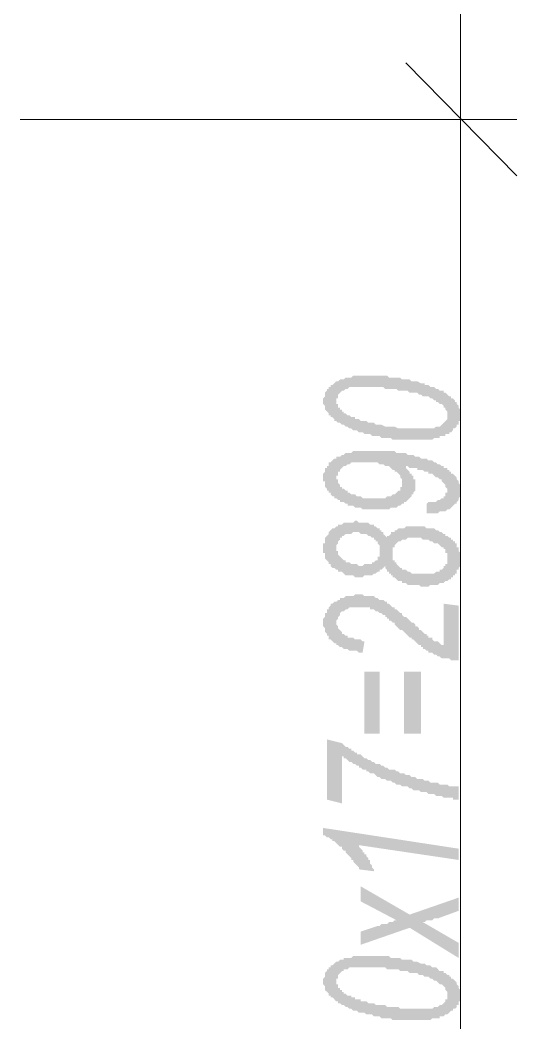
# Model space of a CAD drawing. Header units: millimetres. Extents: x 1372 to 666090, y 1285 to 31551.
# Drawn here: x 559032 to 560133, y 21718 to 23937 of the extents above; entities that cross this region are included whole.
import ezdxf

# ---------------------------------------------------------------- set-up
doc = ezdxf.new("R2010")
doc.units = ezdxf.units.MM
doc.layers.add('PDF _0', color=7, linetype='Continuous')

msp = doc.modelspace()

# ---------------------------------------------------------------- hatches: boundary and pattern name
at = {"layer": 'PDF _0', "transparency": 33554559}
h = msp.add_hatch(color=256, dxfattribs=at)
h.paths.add_polyline_path([(559903.7, 23008.4), (559899.6, 23008.4), (559899.6, 23008.4), (559895.4, 23008.4), (559891.2, 23008.4), (559887.1, 23008.4), (559882.9, 23008.4), (559878.7, 23008.4), (559874.5, 23008.4), (559870.4, 23008.4), (559866.2, 23008.4), (559862, 23008.4), (559857.9, 23008.4), (559853.7, 23012.5), (559849.5, 23012.5), (559845.4, 23012.5), (559841.2, 23012.5), (559837, 23012.5), (559832.8, 23012.5), (559828.7, 23016.7), (559824.5, 23016.7), (559820.3, 23016.7), (559816.2, 23016.7), (559812, 23016.7), (559807.8, 23020.9), (559803.6, 23020.9), (559799.5, 23020.9), (559795.3, 23020.9), (559791.1, 23025), (559787, 23025), (559782.8, 23025), (559778.6, 23029.2), (559778.6, 23029.2), (559774.5, 23029.2), (559770.3, 23029.2), (559766.1, 23033.4), (559766.1, 23033.4), (559761.9, 23033.4), (559757.8, 23037.6), (559753.6, 23037.6), (559753.6, 23037.6), (559749.4, 23041.7), (559745.3, 23041.7), (559741.1, 23045.9), (559736.9, 23045.9), (559736.9, 23045.9), (559732.7, 23050.1), (559732.7, 23050.1), (559728.6, 23050.1), (559728.6, 23054.2), (559724.4, 23058.4), (559720.2, 23058.4), (559720.2, 23062.6), (559716.1, 23062.6), (559716.1, 23066.8), (559711.9, 23070.9), (559711.9, 23070.9), (559711.9, 23070.9), (559707.7, 23075.1), (559707.7, 23079.3), (559707.7, 23079.3), (559707.7, 23083.4), (559703.6, 23087.6), (559703.6, 23087.6), (559703.6, 23091.8), (559703.6, 23095.9), (559703.6, 23095.9), (559703.6, 23100.1), (559707.7, 23104.3), (559707.7, 23104.3), (559707.7, 23108.5), (559707.7, 23112.6), (559707.7, 23112.6), (559711.9, 23116.8), (559711.9, 23121), (559716.1, 23121), (559716.1, 23125.1), (559720.2, 23125.1), (559720.2, 23129.3), (559724.4, 23129.3), (559728.6, 23133.5), (559728.6, 23133.5), (559732.7, 23137.7), (559736.9, 23137.7), (559736.9, 23137.7), (559741.1, 23141.8), (559745.3, 23141.8), (559749.4, 23141.8), (559749.4, 23141.8), (559753.6, 23146), (559757.8, 23146), (559761.9, 23146), (559766.1, 23146), (559770.3, 23150.2), (559774.5, 23150.2), (559778.6, 23150.2), (559782.8, 23150.2), (559787, 23150.2), (559791.1, 23150.2), (559795.3, 23150.2), (559803.6, 23150.2), (559803.6, 23150.2), (559807.8, 23150.2), (559812, 23150.2), (559816.2, 23150.2), (559820.3, 23150.2), (559824.5, 23150.2), (559828.7, 23150.2), (559832.8, 23150.2), (559837, 23150.2), (559841.2, 23150.2), (559845.4, 23150.2), (559849.5, 23146), (559853.7, 23146), (559857.9, 23146), (559862, 23146), (559866.2, 23146), (559870.4, 23146), (559870.4, 23146), (559874.5, 23146), (559878.7, 23141.8), (559882.9, 23141.8), (559887.1, 23141.8), (559891.2, 23141.8), (559895.4, 23141.8), (559899.6, 23137.7), (559899.6, 23137.7), (559903.7, 23137.7), (559907.9, 23137.7), (559912.1, 23137.7), (559920.4, 23133.5), (559924.6, 23133.5), (559928.8, 23133.5), (559928.8, 23129.3), (559932.9, 23129.3), (559937.1, 23129.3), (559941.3, 23125.1), (559945.4, 23125.1), (559949.6, 23125.1), (559953.8, 23121), (559958, 23121), (559958, 23121), (559962.1, 23116.8), (559966.3, 23116.8), (559970.5, 23116.8), (559970.5, 23112.6), (559974.6, 23112.6), (559978.8, 23108.5), (559978.8, 23108.5), (559983, 23104.3), (559983, 23104.3), (559987.2, 23104.3), (559987.2, 23100.1), (559991.3, 23100.1), (559995.5, 23095.9), (559995.5, 23091.8), (559999.7, 23091.8), (559999.7, 23087.6), (559999.7, 23087.6), (560003.8, 23083.4), (560003.8, 23079.3), (560003.8, 23079.3), (560008, 23075.1), (560008, 23070.9), (560008, 23070.9), (560008, 23066.8), (560008, 23062.6), (560008, 23062.6), (560008, 23058.4), (560008, 23058.4), (560008, 23054.2), (560008, 23050.1), (560003.8, 23050.1), (560003.8, 23045.9), (560003.8, 23041.7), (559999.7, 23041.7), (559999.7, 23037.6), (559999.7, 23037.6), (559995.5, 23033.4), (559991.3, 23033.4), (559991.3, 23029.2), (559987.2, 23025), (559983, 23025), (559983, 23020.9), (559978.8, 23020.9), (559974.6, 23020.9), (559974.6, 23016.7), (559970.5, 23016.7), (559966.3, 23016.7), (559962.1, 23016.7), (559962.1, 23012.5), (559958, 23012.5), (559953.8, 23012.5), (559949.6, 23012.5), (559945.4, 23008.4), (559941.3, 23008.4), (559937.1, 23008.4), (559932.9, 23008.4), (559928.8, 23008.4), (559924.6, 23008.4), (559920.4, 23008.4), (559916.3, 23008.4), (559912.1, 23008.4), (559907.9, 23008.4), (559903.7, 23008.4)], flags=0)
h.paths.add_polyline_path([(559916.3, 23033.4), (559920.4, 23033.4), (559924.6, 23033.4), (559928.8, 23033.4), (559932.9, 23033.4), (559937.1, 23033.4), (559941.3, 23033.4), (559945.4, 23033.4), (559949.6, 23033.4), (559953.8, 23037.6), (559953.8, 23037.6), (559958, 23037.6), (559962.1, 23037.6), (559966.3, 23041.7), (559966.3, 23041.7), (559970.5, 23045.9), (559970.5, 23045.9), (559974.6, 23050.1), (559974.6, 23050.1), (559978.8, 23054.2), (559978.8, 23058.4), (559978.8, 23058.4), (559978.8, 23062.6), (559978.8, 23062.6), (559978.8, 23066.8), (559978.8, 23070.9), (559978.8, 23070.9), (559974.6, 23075.1), (559974.6, 23075.1), (559974.6, 23079.3), (559970.5, 23079.3), (559970.5, 23083.4), (559966.3, 23087.6), (559962.1, 23087.6), (559958, 23091.8), (559958, 23091.8), (559958, 23091.8), (559953.8, 23091.8), (559953.8, 23095.9), (559949.6, 23095.9), (559945.4, 23100.1), (559941.3, 23100.1), (559941.3, 23100.1), (559937.1, 23104.3), (559932.9, 23104.3), (559928.8, 23104.3), (559924.6, 23104.3), (559920.4, 23108.5), (559916.3, 23108.5), (559916.3, 23108.5), (559912.1, 23112.6), (559907.9, 23112.6), (559903.7, 23112.6), (559895.4, 23112.6), (559891.2, 23116.8), (559887.1, 23116.8), (559882.9, 23116.8), (559878.7, 23116.8), (559874.5, 23116.8), (559870.4, 23116.8), (559866.2, 23121), (559862, 23121), (559857.9, 23121), (559853.7, 23121), (559845.4, 23121), (559841.2, 23121), (559837, 23125.1), (559832.8, 23125.1), (559828.7, 23125.1), (559824.5, 23125.1), (559824.5, 23125.1), (559820.3, 23125.1), (559816.2, 23125.1), (559812, 23125.1), (559807.8, 23125.1), (559803.6, 23125.1), (559799.5, 23125.1), (559799.5, 23125.1), (559795.3, 23125.1), (559791.1, 23125.1), (559782.8, 23125.1), (559778.6, 23125.1), (559774.5, 23125.1), (559770.3, 23125.1), (559766.1, 23125.1), (559761.9, 23125.1), (559757.8, 23121), (559757.8, 23121), (559753.6, 23121), (559749.4, 23116.8), (559749.4, 23116.8), (559745.3, 23116.8), (559741.1, 23112.6), (559741.1, 23112.6), (559736.9, 23108.5), (559736.9, 23104.3), (559736.9, 23104.3), (559736.9, 23100.1), (559732.7, 23100.1), (559732.7, 23095.9), (559732.7, 23095.9), (559732.7, 23091.8), (559732.7, 23087.6), (559736.9, 23087.6), (559736.9, 23083.4), (559736.9, 23079.3), (559741.1, 23079.3), (559741.1, 23075.1), (559745.3, 23075.1), (559745.3, 23070.9), (559749.4, 23070.9), (559749.4, 23066.8), (559753.6, 23066.8), (559757.8, 23062.6), (559761.9, 23062.6), (559766.1, 23058.4), (559766.1, 23058.4), (559770.3, 23058.4), (559774.5, 23058.4), (559774.5, 23054.2), (559778.6, 23054.2), (559782.8, 23054.2), (559787, 23050.1), (559787, 23050.1), (559791.1, 23050.1), (559795.3, 23050.1), (559799.5, 23050.1), (559803.6, 23045.9), (559807.8, 23045.9), (559812, 23045.9), (559816.2, 23045.9), (559820.3, 23041.7), (559824.5, 23041.7), (559828.7, 23041.7), (559832.8, 23041.7), (559841.2, 23037.6), (559845.4, 23037.6), (559849.5, 23037.6), (559853.7, 23037.6), (559857.9, 23037.6), (559862, 23037.6), (559870.4, 23033.4), (559874.5, 23033.4), (559878.7, 23033.4), (559882.9, 23033.4), (559887.1, 23033.4), (559891.2, 23033.4), (559891.2, 23033.4), (559895.4, 23033.4), (559899.6, 23033.4), (559903.7, 23033.4), (559907.9, 23033.4), (559912.1, 23033.4), (559912.1, 23033.4), (559916.3, 23033.4)], flags=0)
h = msp.add_hatch(color=256, dxfattribs=at)
h.paths.add_polyline_path([(559932.9, 22845.7), (559932.9, 22866.6), (559937.1, 22870.7), (559941.3, 22870.7), (559945.4, 22870.7), (559949.6, 22870.7), (559953.8, 22870.7), (559958, 22874.9), (559962.1, 22874.9), (559962.1, 22874.9), (559966.3, 22879.1), (559966.3, 22879.1), (559970.5, 22879.1), (559970.5, 22883.2), (559974.6, 22883.2), (559974.6, 22887.4), (559974.6, 22891.6), (559978.8, 22891.6), (559978.8, 22895.8), (559978.8, 22895.8), (559978.8, 22899.9), (559978.8, 22899.9), (559974.6, 22904.1), (559974.6, 22908.3), (559974.6, 22908.3), (559970.5, 22912.4), (559970.5, 22912.4), (559966.3, 22916.6), (559966.3, 22920.8), (559962.1, 22920.8), (559958, 22925), (559958, 22925), (559953.8, 22925), (559949.6, 22929.1), (559949.6, 22929.1), (559945.4, 22933.3), (559941.3, 22933.3), (559937.1, 22933.3), (559937.1, 22937.5), (559932.9, 22937.5), (559928.8, 22937.5), (559924.6, 22941.6), (559920.4, 22941.6), (559916.3, 22941.6), (559912.1, 22941.6), (559912.1, 22945.8), (559907.9, 22945.8), (559903.7, 22945.8), (559895.4, 22945.8), (559891.2, 22950), (559887.1, 22950), (559882.9, 22950), (559882.9, 22950), (559887.1, 22950), (559887.1, 22945.8), (559891.2, 22941.6), (559891.2, 22941.6), (559895.4, 22937.5), (559895.4, 22933.3), (559899.6, 22933.3), (559899.6, 22929.1), (559903.7, 22929.1), (559903.7, 22929.1), (559903.7, 22925), (559903.7, 22920.8), (559907.9, 22920.8), (559907.9, 22916.6), (559907.9, 22912.4), (559907.9, 22912.4), (559907.9, 22908.3), (559907.9, 22908.3), (559907.9, 22904.1), (559907.9, 22899.9), (559907.9, 22899.9), (559907.9, 22895.8), (559903.7, 22891.6), (559903.7, 22891.6), (559903.7, 22887.4), (559899.6, 22887.4), (559899.6, 22883.2), (559895.4, 22879.1), (559895.4, 22879.1), (559891.2, 22874.9), (559891.2, 22874.9), (559891.2, 22874.9), (559887.1, 22870.7), (559882.9, 22870.7), (559882.9, 22866.6), (559878.7, 22866.6), (559874.5, 22862.4), (559874.5, 22862.4), (559870.4, 22862.4), (559866.2, 22858.2), (559862, 22858.2), (559857.9, 22858.2), (559853.7, 22858.2), (559853.7, 22858.2), (559849.5, 22854.1), (559845.4, 22854.1), (559841.2, 22854.1), (559837, 22854.1), (559832.8, 22854.1), (559824.5, 22854.1), (559820.3, 22854.1), (559820.3, 22854.1), (559816.2, 22854.1), (559812, 22854.1), (559807.8, 22854.1), (559803.6, 22854.1), (559799.5, 22854.1), (559795.3, 22854.1), (559791.1, 22854.1), (559787, 22858.2), (559787, 22858.2), (559782.8, 22858.2), (559778.6, 22858.2), (559774.5, 22858.2), (559770.3, 22862.4), (559766.1, 22862.4), (559761.9, 22862.4), (559757.8, 22862.4), (559757.8, 22866.6), (559753.6, 22866.6), (559749.4, 22870.7), (559745.3, 22870.7), (559741.1, 22870.7), (559741.1, 22874.9), (559736.9, 22874.9), (559736.9, 22874.9), (559732.7, 22879.1), (559728.6, 22879.1), (559728.6, 22883.2), (559724.4, 22883.2), (559720.2, 22887.4), (559720.2, 22891.6), (559716.1, 22891.6), (559716.1, 22895.8), (559711.9, 22895.8), (559711.9, 22899.9), (559711.9, 22899.9), (559707.7, 22904.1), (559707.7, 22908.3), (559707.7, 22908.3), (559707.7, 22912.4), (559707.7, 22916.6), (559703.6, 22916.6), (559703.6, 22920.8), (559703.6, 22925), (559703.6, 22925), (559703.6, 22929.1), (559703.6, 22929.1), (559703.6, 22933.3), (559707.7, 22937.5), (559707.7, 22937.5), (559707.7, 22941.6), (559707.7, 22945.8), (559711.9, 22945.8), (559711.9, 22950), (559716.1, 22950), (559716.1, 22954.1), (559716.1, 22958.3), (559720.2, 22958.3), (559724.4, 22962.5), (559724.4, 22962.5), (559728.6, 22966.7), (559732.7, 22966.7), (559732.7, 22966.7), (559732.7, 22970.8), (559736.9, 22970.8), (559741.1, 22970.8), (559745.3, 22975), (559745.3, 22975), (559749.4, 22975), (559753.6, 22979.2), (559757.8, 22979.2), (559761.9, 22979.2), (559766.1, 22979.2), (559766.1, 22979.2), (559770.3, 22983.3), (559774.5, 22983.3), (559778.6, 22983.3), (559782.8, 22983.3), (559787, 22983.3), (559791.1, 22983.3), (559799.5, 22983.3), (559803.6, 22983.3), (559807.8, 22983.3), (559807.8, 22983.3), (559812, 22983.3), (559816.2, 22983.3), (559820.3, 22983.3), (559824.5, 22983.3), (559828.7, 22983.3), (559832.8, 22983.3), (559837, 22983.3), (559841.2, 22983.3), (559845.4, 22983.3), (559849.5, 22983.3), (559853.7, 22983.3), (559857.9, 22983.3), (559862, 22983.3), (559866.2, 22979.2), (559870.4, 22979.2), (559874.5, 22979.2), (559878.7, 22979.2), (559882.9, 22979.2), (559887.1, 22979.2), (559891.2, 22975), (559895.4, 22975), (559899.6, 22975), (559903.7, 22975), (559903.7, 22975), (559907.9, 22970.8), (559912.1, 22970.8), (559916.3, 22970.8), (559920.4, 22966.7), (559924.6, 22966.7), (559928.8, 22966.7), (559932.9, 22966.7), (559937.1, 22962.5), (559941.3, 22962.5), (559945.4, 22962.5), (559949.6, 22958.3), (559953.8, 22958.3), (559958, 22954.1), (559958, 22954.1), (559962.1, 22954.1), (559966.3, 22950), (559970.5, 22950), (559970.5, 22945.8), (559974.6, 22945.8), (559978.8, 22945.8), (559978.8, 22941.6), (559983, 22941.6), (559983, 22937.5), (559987.2, 22937.5), (559987.2, 22937.5), (559987.2, 22933.3), (559991.3, 22933.3), (559995.5, 22929.1), (559995.5, 22929.1), (559999.7, 22925), (559999.7, 22920.8), (559999.7, 22920.8), (560003.8, 22916.6), (560003.8, 22912.4), (560003.8, 22912.4), (560008, 22908.3), (560008, 22908.3), (560008, 22904.1), (560008, 22899.9), (560008, 22895.8), (560008, 22895.8), (560008, 22895.8), (560008, 22891.6), (560008, 22887.4), (560008, 22887.4), (560008, 22883.2), (560003.8, 22879.1), (560003.8, 22879.1), (560003.8, 22874.9), (559999.7, 22870.7), (559999.7, 22870.7), (559999.7, 22866.6), (559995.5, 22866.6), (559991.3, 22862.4), (559991.3, 22862.4), (559987.2, 22858.2), (559987.2, 22858.2), (559983, 22854.1), (559978.8, 22854.1), (559978.8, 22854.1), (559974.6, 22849.9), (559970.5, 22849.9), (559966.3, 22849.9), (559962.1, 22849.9), (559958, 22845.7), (559953.8, 22845.7), (559949.6, 22845.7), (559945.4, 22845.7), (559941.3, 22845.7), (559937.1, 22845.7), (559932.9, 22845.7)], flags=0)
h.paths.add_polyline_path([(559816.2, 22879.1), (559820.3, 22879.1), (559824.5, 22879.1), (559832.8, 22879.1), (559837, 22879.1), (559837, 22879.1), (559841.2, 22879.1), (559845.4, 22883.2), (559849.5, 22883.2), (559853.7, 22883.2), (559857.9, 22887.4), (559857.9, 22887.4), (559862, 22887.4), (559866.2, 22891.6), (559866.2, 22891.6), (559870.4, 22895.8), (559874.5, 22895.8), (559874.5, 22899.9), (559874.5, 22904.1), (559878.7, 22904.1), (559878.7, 22908.3), (559878.7, 22912.4), (559878.7, 22912.4), (559878.7, 22912.4), (559878.7, 22916.6), (559878.7, 22920.8), (559878.7, 22920.8), (559874.5, 22925), (559874.5, 22925), (559874.5, 22929.1), (559870.4, 22933.3), (559870.4, 22933.3), (559866.2, 22937.5), (559862, 22937.5), (559862, 22941.6), (559857.9, 22941.6), (559853.7, 22945.8), (559853.7, 22945.8), (559849.5, 22950), (559845.4, 22950), (559841.2, 22950), (559837, 22954.1), (559832.8, 22954.1), (559828.7, 22954.1), (559824.5, 22958.3), (559820.3, 22958.3), (559816.2, 22958.3), (559812, 22958.3), (559812, 22958.3), (559807.8, 22958.3), (559803.6, 22958.3), (559799.5, 22958.3), (559795.3, 22958.3), (559791.1, 22958.3), (559787, 22958.3), (559782.8, 22958.3), (559778.6, 22958.3), (559774.5, 22958.3), (559770.3, 22958.3), (559766.1, 22958.3), (559761.9, 22954.1), (559757.8, 22954.1), (559757.8, 22954.1), (559753.6, 22950), (559749.4, 22950), (559745.3, 22945.8), (559745.3, 22945.8), (559741.1, 22941.6), (559741.1, 22941.6), (559741.1, 22937.5), (559736.9, 22937.5), (559736.9, 22933.3), (559736.9, 22929.1), (559732.7, 22929.1), (559732.7, 22925), (559732.7, 22925), (559732.7, 22920.8), (559736.9, 22920.8), (559736.9, 22916.6), (559736.9, 22912.4), (559736.9, 22912.4), (559741.1, 22908.3), (559741.1, 22908.3), (559741.1, 22904.1), (559745.3, 22904.1), (559745.3, 22899.9), (559749.4, 22899.9), (559753.6, 22895.8), (559757.8, 22895.8), (559757.8, 22891.6), (559757.8, 22891.6), (559761.9, 22891.6), (559766.1, 22887.4), (559770.3, 22887.4), (559774.5, 22887.4), (559778.6, 22883.2), (559782.8, 22883.2), (559782.8, 22883.2), (559787, 22883.2), (559791.1, 22879.1), (559795.3, 22879.1), (559803.6, 22879.1), (559803.6, 22879.1), (559807.8, 22879.1), (559812, 22879.1), (559816.2, 22879.1), (559816.2, 22879.1)], flags=0)
h = msp.add_hatch(color=256, dxfattribs=at)
h.paths.add_polyline_path([(559841.2, 22728.9), (559837, 22724.8), (559837, 22724.8), (559832.8, 22720.6), (559828.7, 22720.6), (559828.7, 22716.4), (559824.5, 22716.4), (559820.3, 22712.3), (559816.2, 22712.3), (559816.2, 22712.3), (559812, 22708.1), (559807.8, 22708.1), (559803.6, 22708.1), (559799.5, 22708.1), (559795.3, 22708.1), (559791.1, 22703.9), (559791.1, 22703.9), (559787, 22703.9), (559782.8, 22703.9), (559778.6, 22703.9), (559774.5, 22703.9), (559770.3, 22708.1), (559766.1, 22708.1), (559761.9, 22708.1), (559757.8, 22708.1), (559753.6, 22708.1), (559749.4, 22712.3), (559749.4, 22712.3), (559745.3, 22716.4), (559741.1, 22716.4), (559736.9, 22716.4), (559736.9, 22720.6), (559732.7, 22720.6), (559728.6, 22724.8), (559728.6, 22724.8), (559724.4, 22724.8), (559720.2, 22728.9), (559720.2, 22733.1), (559716.1, 22733.1), (559716.1, 22737.3), (559716.1, 22737.3), (559711.9, 22741.4), (559711.9, 22741.4), (559707.7, 22745.6), (559707.7, 22749.8), (559707.7, 22749.8), (559707.7, 22754), (559707.7, 22758.1), (559703.6, 22758.1), (559703.6, 22762.3), (559703.6, 22766.5), (559703.6, 22766.5), (559703.6, 22770.6), (559703.6, 22774.8), (559703.6, 22779), (559707.7, 22779), (559707.7, 22783.2), (559707.7, 22787.3), (559707.7, 22787.3), (559707.7, 22791.5), (559711.9, 22795.7), (559711.9, 22795.7), (559716.1, 22799.8), (559716.1, 22799.8), (559716.1, 22804), (559720.2, 22808.2), (559720.2, 22808.2), (559724.4, 22812.3), (559724.4, 22812.3), (559728.6, 22812.3), (559732.7, 22816.5), (559736.9, 22816.5), (559736.9, 22820.7), (559741.1, 22820.7), (559745.3, 22820.7), (559749.4, 22824.9), (559753.6, 22824.9), (559757.8, 22824.9), (559757.8, 22824.9), (559761.9, 22824.9), (559766.1, 22824.9), (559770.3, 22824.9), (559774.5, 22829), (559778.6, 22829), (559782.8, 22824.9), (559787, 22824.9), (559791.1, 22824.9), (559795.3, 22824.9), (559795.3, 22824.9), (559799.5, 22824.9), (559803.6, 22824.9), (559807.8, 22820.7), (559812, 22820.7), (559816.2, 22820.7), (559816.2, 22816.5), (559820.3, 22816.5), (559820.3, 22816.5), (559824.5, 22812.3), (559828.7, 22812.3), (559828.7, 22808.2), (559832.8, 22808.2), (559832.8, 22804), (559837, 22804), (559837, 22799.8), (559841.2, 22795.7), (559841.2, 22795.7), (559845.4, 22791.5), (559845.4, 22795.7), (559849.5, 22795.7), (559853.7, 22799.8), (559853.7, 22804), (559857.9, 22804), (559862, 22804), (559862, 22808.2), (559866.2, 22808.2), (559866.2, 22808.2), (559870.4, 22812.3), (559874.5, 22812.3), (559878.7, 22812.3), (559882.9, 22812.3), (559887.1, 22816.5), (559891.2, 22816.5), (559895.4, 22816.5), (559899.6, 22816.5), (559903.7, 22816.5), (559907.9, 22816.5), (559912.1, 22816.5), (559912.1, 22816.5), (559916.3, 22816.5), (559920.4, 22816.5), (559924.6, 22816.5), (559928.8, 22816.5), (559932.9, 22812.3), (559937.1, 22812.3), (559941.3, 22812.3), (559945.4, 22812.3), (559949.6, 22812.3), (559953.8, 22808.2), (559953.8, 22808.2), (559958, 22808.2), (559962.1, 22804), (559966.3, 22804), (559970.5, 22799.8), (559974.6, 22799.8), (559974.6, 22795.7), (559978.8, 22795.7), (559978.8, 22795.7), (559983, 22791.5), (559987.2, 22791.5), (559987.2, 22787.3), (559991.3, 22787.3), (559991.3, 22783.2), (559995.5, 22783.2), (559995.5, 22779), (559999.7, 22779), (559999.7, 22774.8), (559999.7, 22770.6), (560003.8, 22770.6), (560003.8, 22766.5), (560003.8, 22766.5), (560003.8, 22762.3), (560008, 22758.1), (560008, 22754), (560008, 22754), (560008, 22749.8), (560008, 22745.6), (560008, 22745.6), (560008, 22741.4), (560008, 22737.3), (560008, 22733.1), (560008, 22733.1), (560008, 22728.9), (560003.8, 22724.8), (560003.8, 22724.8), (560003.8, 22720.6), (559999.7, 22720.6), (559999.7, 22716.4), (559999.7, 22712.3), (559995.5, 22712.3), (559995.5, 22708.1), (559991.3, 22708.1), (559991.3, 22703.9), (559987.2, 22703.9), (559987.2, 22699.7), (559983, 22699.7), (559978.8, 22695.6), (559974.6, 22695.6), (559974.6, 22695.6), (559970.5, 22691.4), (559966.3, 22691.4), (559962.1, 22691.4), (559958, 22687.2), (559953.8, 22687.2), (559949.6, 22687.2), (559949.6, 22687.2), (559945.4, 22687.2), (559941.3, 22687.2), (559937.1, 22683.1), (559932.9, 22683.1), (559928.8, 22683.1), (559924.6, 22683.1), (559920.4, 22683.1), (559916.3, 22687.2), (559912.1, 22687.2), (559907.9, 22687.2), (559903.7, 22687.2), (559899.6, 22687.2), (559895.4, 22687.2), (559891.2, 22687.2), (559887.1, 22691.4), (559882.9, 22691.4), (559878.7, 22691.4), (559878.7, 22695.6), (559874.5, 22695.6), (559870.4, 22695.6), (559866.2, 22699.7), (559866.2, 22699.7), (559862, 22703.9), (559857.9, 22703.9), (559857.9, 22708.1), (559853.7, 22708.1), (559853.7, 22712.3), (559849.5, 22712.3), (559849.5, 22716.4), (559845.4, 22716.4), (559845.4, 22720.6), (559841.2, 22724.8), (559841.2, 22724.8), (559841.2, 22728.9)], flags=0)
h.paths.add_polyline_path([(559787, 22728.9), (559791.1, 22728.9), (559795.3, 22733.1), (559799.5, 22733.1), (559803.6, 22733.1), (559807.8, 22733.1), (559812, 22733.1), (559812, 22737.3), (559816.2, 22737.3), (559816.2, 22737.3), (559820.3, 22741.4), (559824.5, 22741.4), (559824.5, 22745.6), (559824.5, 22749.8), (559828.7, 22749.8), (559828.7, 22754), (559828.7, 22758.1), (559828.7, 22758.1), (559828.7, 22762.3), (559828.7, 22762.3), (559828.7, 22766.5), (559828.7, 22770.6), (559828.7, 22770.6), (559828.7, 22774.8), (559824.5, 22779), (559824.5, 22779), (559824.5, 22783.2), (559820.3, 22783.2), (559820.3, 22787.3), (559816.2, 22787.3), (559816.2, 22791.5), (559816.2, 22791.5), (559812, 22791.5), (559807.8, 22795.7), (559803.6, 22795.7), (559799.5, 22799.8), (559799.5, 22799.8), (559795.3, 22799.8), (559791.1, 22799.8), (559787, 22799.8), (559782.8, 22804), (559778.6, 22804), (559778.6, 22804), (559770.3, 22804), (559766.1, 22799.8), (559766.1, 22799.8), (559761.9, 22799.8), (559757.8, 22799.8), (559753.6, 22799.8), (559749.4, 22795.7), (559745.3, 22795.7), (559745.3, 22795.7), (559745.3, 22791.5), (559741.1, 22791.5), (559741.1, 22787.3), (559736.9, 22783.2), (559736.9, 22783.2), (559736.9, 22779), (559732.7, 22774.8), (559732.7, 22774.8), (559732.7, 22770.6), (559732.7, 22770.6), (559732.7, 22766.5), (559732.7, 22762.3), (559736.9, 22762.3), (559736.9, 22758.1), (559736.9, 22754), (559736.9, 22754), (559741.1, 22749.8), (559741.1, 22749.8), (559745.3, 22745.6), (559745.3, 22745.6), (559749.4, 22741.4), (559753.6, 22741.4), (559753.6, 22737.3), (559757.8, 22737.3), (559761.9, 22737.3), (559761.9, 22737.3), (559766.1, 22733.1), (559770.3, 22733.1), (559774.5, 22733.1), (559778.6, 22733.1), (559782.8, 22728.9), (559787, 22728.9), (559787, 22728.9)], flags=0)
h.paths.add_polyline_path([(559928.8, 22712.3), (559932.9, 22712.3), (559937.1, 22712.3), (559941.3, 22712.3), (559945.4, 22712.3), (559949.6, 22712.3), (559953.8, 22716.4), (559953.8, 22716.4), (559958, 22716.4), (559962.1, 22716.4), (559962.1, 22720.6), (559966.3, 22720.6), (559970.5, 22724.8), (559970.5, 22724.8), (559970.5, 22728.9), (559974.6, 22728.9), (559974.6, 22733.1), (559978.8, 22733.1), (559978.8, 22737.3), (559978.8, 22741.4), (559978.8, 22745.6), (559978.8, 22745.6), (559978.8, 22745.6), (559978.8, 22749.8), (559978.8, 22754), (559978.8, 22754), (559978.8, 22758.1), (559974.6, 22758.1), (559974.6, 22762.3), (559974.6, 22766.5), (559970.5, 22766.5), (559970.5, 22770.6), (559966.3, 22770.6), (559962.1, 22774.8), (559962.1, 22774.8), (559958, 22779), (559953.8, 22779), (559949.6, 22779), (559945.4, 22783.2), (559945.4, 22783.2), (559941.3, 22783.2), (559937.1, 22787.3), (559932.9, 22787.3), (559928.8, 22787.3), (559924.6, 22787.3), (559920.4, 22791.5), (559916.3, 22791.5), (559912.1, 22791.5), (559907.9, 22791.5), (559903.7, 22791.5), (559903.7, 22791.5), (559899.6, 22791.5), (559895.4, 22791.5), (559891.2, 22791.5), (559887.1, 22787.3), (559882.9, 22787.3), (559878.7, 22787.3), (559878.7, 22787.3), (559874.5, 22783.2), (559870.4, 22783.2), (559870.4, 22783.2), (559866.2, 22779), (559866.2, 22779), (559862, 22774.8), (559862, 22770.6), (559857.9, 22770.6), (559857.9, 22766.5), (559857.9, 22766.5), (559857.9, 22762.3), (559857.9, 22758.1), (559857.9, 22758.1), (559857.9, 22754), (559857.9, 22749.8), (559857.9, 22749.8), (559857.9, 22745.6), (559857.9, 22741.4), (559862, 22741.4), (559862, 22737.3), (559866.2, 22737.3), (559866.2, 22733.1), (559870.4, 22728.9), (559870.4, 22728.9), (559874.5, 22724.8), (559878.7, 22724.8), (559878.7, 22724.8), (559878.7, 22720.6), (559882.9, 22720.6), (559887.1, 22720.6), (559891.2, 22716.4), (559891.2, 22716.4), (559895.4, 22716.4), (559899.6, 22712.3), (559903.7, 22712.3), (559907.9, 22712.3), (559912.1, 22712.3), (559916.3, 22712.3), (559920.4, 22712.3), (559924.6, 22712.3), (559928.8, 22712.3), (559928.8, 22712.3)], flags=0)
for points in [[(560003.8, 22520.4), (559999.7, 22520.4), (559995.5, 22520.4), (559991.3, 22520.4), (559987.2, 22520.4), (559983, 22524.6), (559978.8, 22524.6), (559974.6, 22524.6), (559970.5, 22524.6), (559966.3, 22524.6), (559962.1, 22528.7), (559962.1, 22528.7), (559958, 22528.7), (559953.8, 22532.9), (559953.8, 22532.9), (559949.6, 22532.9), (559945.4, 22537.1), (559941.3, 22537.1), (559937.1, 22537.1), (559937.1, 22541.3), (559932.9, 22541.3), (559928.8, 22545.4), (559924.6, 22545.4), (559924.6, 22549.6), (559924.6, 22549.6), (559920.4, 22549.6), (559920.4, 22553.8), (559916.3, 22553.8), (559916.3, 22553.8), (559912.1, 22557.9), (559912.1, 22557.9), (559907.9, 22562.1), (559907.9, 22562.1), (559903.7, 22566.3), (559899.6, 22566.3), (559899.6, 22570.4), (559895.4, 22570.4), (559891.2, 22574.6), (559887.1, 22578.8), (559887.1, 22578.8), (559882.9, 22583), (559878.7, 22587.1), (559874.5, 22587.1), (559870.4, 22591.3), (559870.4, 22591.3), (559866.2, 22595.5), (559862, 22599.6), (559862, 22603.8), (559857.9, 22603.8), (559853.7, 22608), (559849.5, 22608), (559849.5, 22612.2), (559845.4, 22612.2), (559845.4, 22616.3), (559841.2, 22616.3), (559841.2, 22620.5), (559837, 22620.5), (559837, 22620.5), (559832.8, 22624.7), (559828.7, 22624.7), (559824.5, 22628.8), (559824.5, 22628.8), (559820.3, 22628.8), (559816.2, 22633), (559812, 22633), (559807.8, 22633), (559807.8, 22637.2), (559803.6, 22637.2), (559803.6, 22637.2), (559799.5, 22637.2), (559795.3, 22637.2), (559791.1, 22637.2), (559787, 22637.2), (559782.8, 22637.2), (559778.6, 22637.2), (559774.5, 22637.2), (559770.3, 22637.2), (559766.1, 22637.2), (559761.9, 22637.2), (559761.9, 22637.2), (559757.8, 22633), (559753.6, 22633), (559749.4, 22628.8), (559749.4, 22628.8), (559745.3, 22628.8), (559741.1, 22624.7), (559741.1, 22620.5), (559741.1, 22620.5), (559736.9, 22616.3), (559736.9, 22616.3), (559736.9, 22612.2), (559732.7, 22608), (559732.7, 22608), (559732.7, 22603.8), (559732.7, 22599.6), (559732.7, 22599.6), (559736.9, 22595.5), (559736.9, 22591.3), (559736.9, 22591.3), (559741.1, 22587.1), (559741.1, 22587.1), (559745.3, 22583), (559745.3, 22578.8), (559749.4, 22578.8), (559749.4, 22578.8), (559753.6, 22574.6), (559757.8, 22574.6), (559757.8, 22570.4), (559761.9, 22570.4), (559766.1, 22570.4), (559770.3, 22570.4), (559774.5, 22566.3), (559778.6, 22566.3), (559782.8, 22566.3), (559787, 22566.3), (559791.1, 22562.1), (559795.3, 22562.1), (559791.1, 22537.1), (559787, 22537.1), (559782.8, 22537.1), (559778.6, 22541.3), (559774.5, 22541.3), (559770.3, 22541.3), (559766.1, 22541.3), (559761.9, 22541.3), (559757.8, 22545.4), (559753.6, 22545.4), (559749.4, 22545.4), (559745.3, 22549.6), (559745.3, 22549.6), (559741.1, 22549.6), (559736.9, 22553.8), (559732.7, 22553.8), (559732.7, 22557.9), (559728.6, 22557.9), (559728.6, 22557.9), (559724.4, 22562.1), (559724.4, 22562.1), (559720.2, 22566.3), (559716.1, 22566.3), (559716.1, 22570.4), (559716.1, 22574.6), (559711.9, 22574.6), (559711.9, 22578.8), (559711.9, 22578.8), (559707.7, 22583), (559707.7, 22587.1), (559707.7, 22587.1), (559707.7, 22591.3), (559703.6, 22595.5), (559703.6, 22599.6), (559703.6, 22599.6), (559703.6, 22603.8), (559703.6, 22608), (559703.6, 22608), (559703.6, 22612.2), (559707.7, 22616.3), (559707.7, 22620.5), (559707.7, 22620.5), (559707.7, 22624.7), (559711.9, 22624.7), (559711.9, 22628.8), (559711.9, 22633), (559716.1, 22633), (559716.1, 22637.2), (559716.1, 22637.2), (559720.2, 22641.3), (559720.2, 22645.5), (559724.4, 22645.5), (559728.6, 22649.7), (559728.6, 22649.7), (559732.7, 22649.7), (559736.9, 22653.9), (559741.1, 22653.9), (559741.1, 22658), (559745.3, 22658), (559749.4, 22658), (559753.6, 22662.2), (559757.8, 22662.2), (559761.9, 22662.2), (559766.1, 22662.2), (559766.1, 22662.2), (559770.3, 22662.2), (559774.5, 22666.4), (559778.6, 22666.4), (559782.8, 22666.4), (559782.8, 22666.4), (559787, 22666.4), (559791.1, 22666.4), (559795.3, 22662.2), (559799.5, 22662.2), (559803.6, 22662.2), (559807.8, 22662.2), (559812, 22662.2), (559816.2, 22662.2), (559820.3, 22658), (559820.3, 22658), (559824.5, 22658), (559828.7, 22653.9), (559832.8, 22653.9), (559837, 22653.9), (559841.2, 22649.7), (559841.2, 22649.7), (559841.2, 22649.7), (559845.4, 22649.7), (559845.4, 22645.5), (559849.5, 22645.5), (559849.5, 22645.5), (559849.5, 22645.5), (559853.7, 22641.3), (559853.7, 22641.3), (559857.9, 22637.2), (559862, 22637.2), (559862, 22633), (559866.2, 22633), (559870.4, 22628.8), (559870.4, 22628.8), (559874.5, 22624.7), (559878.7, 22624.7), (559878.7, 22620.5), (559882.9, 22616.3), (559887.1, 22616.3), (559891.2, 22612.2), (559895.4, 22608), (559899.6, 22603.8), (559903.7, 22603.8), (559907.9, 22599.6), (559907.9, 22595.5), (559912.1, 22595.5), (559916.3, 22591.3), (559916.3, 22587.1), (559920.4, 22587.1), (559924.6, 22583), (559924.6, 22583), (559928.8, 22578.8), (559932.9, 22578.8), (559932.9, 22574.6), (559937.1, 22574.6), (559937.1, 22570.4), (559941.3, 22570.4), (559945.4, 22570.4), (559945.4, 22566.3), (559949.6, 22562.1), (559953.8, 22562.1), (559958, 22562.1), (559962.1, 22557.9), (559962.1, 22557.9), (559966.3, 22553.8), (559970.5, 22553.8), (559970.5, 22645.5), (560003.8, 22641.3)], [(560003.8, 22211.8), (559999.7, 22211.8), (559995.5, 22211.8), (559991.3, 22211.8), (559991.3, 22215.9), (559987.2, 22215.9), (559983, 22215.9), (559978.8, 22215.9), (559974.6, 22215.9), (559970.5, 22215.9), (559966.3, 22220.1), (559962.1, 22220.1), (559958, 22220.1), (559953.8, 22220.1), (559949.6, 22224.3), (559945.4, 22224.3), (559941.3, 22224.3), (559937.1, 22224.3), (559932.9, 22228.5), (559932.9, 22228.5), (559928.8, 22228.5), (559924.6, 22228.5), (559920.4, 22228.5), (559916.3, 22232.6), (559912.1, 22232.6), (559907.9, 22232.6), (559903.7, 22232.6), (559899.6, 22236.8), (559895.4, 22236.8), (559895.4, 22236.8), (559891.2, 22241), (559887.1, 22241), (559882.9, 22241), (559878.7, 22241), (559874.5, 22245.1), (559870.4, 22245.1), (559866.2, 22245.1), (559862, 22249.3), (559862, 22249.3), (559857.9, 22249.3), (559853.7, 22253.5), (559849.5, 22253.5), (559845.4, 22253.5), (559841.2, 22257.7), (559837, 22257.7), (559832.8, 22257.7), (559828.7, 22261.8), (559828.7, 22261.8), (559824.5, 22261.8), (559820.3, 22266), (559820.3, 22266), (559816.2, 22270.2), (559812, 22270.2), (559807.8, 22270.2), (559803.6, 22274.3), (559799.5, 22274.3), (559799.5, 22278.5), (559795.3, 22278.5), (559791.1, 22278.5), (559787, 22282.7), (559782.8, 22282.7), (559782.8, 22286.8), (559778.6, 22286.8), (559774.5, 22291), (559770.3, 22291), (559770.3, 22291), (559766.1, 22295.2), (559761.9, 22295.2), (559757.8, 22299.4), (559757.8, 22299.4), (559753.6, 22303.5), (559749.4, 22303.5), (559749.4, 22307.7), (559745.3, 22307.7), (559745.3, 22307.7), (559745.3, 22203.4), (559711.9, 22211.8), (559711.9, 22345.2), (559745.3, 22336.9), (559745.3, 22336.9), (559749.4, 22332.7), (559749.4, 22332.7), (559753.6, 22328.6), (559757.8, 22328.6), (559757.8, 22328.6), (559761.9, 22324.4), (559766.1, 22324.4), (559766.1, 22320.2), (559770.3, 22320.2), (559774.5, 22316), (559778.6, 22316), (559778.6, 22311.9), (559782.8, 22311.9), (559787, 22311.9), (559791.1, 22307.7), (559791.1, 22307.7), (559795.3, 22303.5), (559799.5, 22303.5), (559803.6, 22299.4), (559807.8, 22299.4), (559807.8, 22299.4), (559812, 22295.2), (559816.2, 22295.2), (559820.3, 22291), (559824.5, 22291), (559828.7, 22291), (559832.8, 22286.8), (559832.8, 22286.8), (559837, 22286.8), (559841.2, 22282.7), (559845.4, 22282.7), (559849.5, 22278.5), (559853.7, 22278.5), (559857.9, 22278.5), (559862, 22278.5), (559866.2, 22274.3), (559870.4, 22274.3), (559874.5, 22270.2), (559874.5, 22270.2), (559878.7, 22270.2), (559882.9, 22270.2), (559887.1, 22266), (559891.2, 22266), (559895.4, 22266), (559899.6, 22261.8), (559903.7, 22261.8), (559907.9, 22261.8), (559912.1, 22257.7), (559916.3, 22257.7), (559920.4, 22257.7), (559924.6, 22257.7), (559928.8, 22253.5), (559932.9, 22253.5), (559932.9, 22253.5), (559937.1, 22253.5), (559941.3, 22249.3), (559945.4, 22249.3), (559949.6, 22249.3), (559953.8, 22249.3), (559958, 22249.3), (559962.1, 22245.1), (559966.3, 22245.1), (559970.5, 22245.1), (559974.6, 22245.1), (559974.6, 22245.1), (559978.8, 22245.1), (559983, 22241), (559987.2, 22241), (559991.3, 22241), (559995.5, 22241), (559999.7, 22241), (560003.8, 22241), (560003.8, 22241)], [(560003.8, 22078.3), (559778.6, 22111.7), (559782.8, 22111.7), (559782.8, 22107.5), (559782.8, 22107.5), (559787, 22103.3), (559787, 22103.3), (559791.1, 22099.2), (559791.1, 22095), (559795.3, 22095), (559795.3, 22090.8), (559799.5, 22090.8), (559799.5, 22086.7), (559799.5, 22086.7), (559803.6, 22082.5), (559803.6, 22078.3), (559807.8, 22078.3), (559807.8, 22074.1), (559807.8, 22070), (559812, 22065.8), (559812, 22065.8), (559812, 22061.6), (559816.2, 22057.5), (559816.2, 22053.3), (559816.2, 22053.3), (559782.8, 22057.5), (559782.8, 22057.5), (559782.8, 22061.6), (559778.6, 22065.8), (559778.6, 22065.8), (559774.5, 22070), (559774.5, 22070), (559770.3, 22074.1), (559770.3, 22078.3), (559766.1, 22078.3), (559766.1, 22082.5), (559761.9, 22086.7), (559761.9, 22086.7), (559757.8, 22090.8), (559757.8, 22090.8), (559753.6, 22095), (559753.6, 22099.2), (559749.4, 22099.2), (559745.3, 22103.3), (559745.3, 22107.5), (559741.1, 22107.5), (559736.9, 22111.7), (559736.9, 22111.7), (559732.7, 22115.8), (559732.7, 22115.8), (559728.6, 22120), (559728.6, 22120), (559724.4, 22120), (559724.4, 22124.2), (559720.2, 22124.2), (559720.2, 22124.2), (559716.1, 22128.4), (559711.9, 22128.4), (559707.7, 22132.5), (559703.6, 22132.5), (559703.6, 22132.5), (559703.6, 22149.2), (560003.8, 22103.3)], [(560003.8, 21861.4), (559895.4, 21928.2), (559787, 21890.6), (559787, 21919.8), (559824.5, 21932.3), (559828.7, 21932.3), (559832.8, 21936.5), (559837, 21936.5), (559841.2, 21936.5), (559845.4, 21936.5), (559849.5, 21940.7), (559853.7, 21940.7), (559857.9, 21940.7), (559862, 21944.9), (559866.2, 21944.9), (559866.2, 21944.9), (559787, 21986.6), (559787, 22019.9), (559895.4, 21957.4), (560003.8, 21994.9), (560003.8, 21965.7), (559958, 21949), (559958, 21949), (559953.8, 21949), (559949.6, 21949), (559945.4, 21944.9), (559941.3, 21944.9), (559937.1, 21944.9), (559932.9, 21944.9), (559928.8, 21940.7), (559924.6, 21940.7), (559924.6, 21940.7), (560003.8, 21894.8)]]:
    msp.add_hatch(color=256, dxfattribs=at).paths.add_polyline_path(points)
h = msp.add_hatch(color=256, dxfattribs=at)
h.paths.add_polyline_path([(559903.7, 21723.8), (559899.6, 21723.8), (559899.6, 21723.8), (559895.4, 21723.8), (559891.2, 21723.8), (559887.1, 21723.8), (559882.9, 21723.8), (559878.7, 21723.8), (559874.5, 21723.8), (559870.4, 21723.8), (559866.2, 21723.8), (559862, 21723.8), (559857.9, 21723.8), (559853.7, 21728), (559849.5, 21728), (559845.4, 21728), (559841.2, 21728), (559837, 21728), (559832.8, 21728), (559828.7, 21732.1), (559824.5, 21732.1), (559820.3, 21732.1), (559816.2, 21732.1), (559812, 21736.3), (559807.8, 21736.3), (559803.6, 21736.3), (559799.5, 21736.3), (559795.3, 21740.5), (559791.1, 21740.5), (559787, 21740.5), (559782.8, 21740.5), (559778.6, 21744.7), (559778.6, 21744.7), (559774.5, 21744.7), (559770.3, 21744.7), (559766.1, 21748.8), (559766.1, 21748.8), (559761.9, 21748.8), (559757.8, 21753), (559753.6, 21753), (559753.6, 21753), (559749.4, 21757.2), (559745.3, 21757.2), (559741.1, 21761.3), (559736.9, 21761.3), (559736.9, 21765.5), (559732.7, 21765.5), (559732.7, 21765.5), (559728.6, 21769.7), (559728.6, 21769.7), (559724.4, 21773.9), (559720.2, 21773.9), (559720.2, 21778), (559716.1, 21778), (559716.1, 21782.2), (559711.9, 21786.4), (559711.9, 21786.4), (559711.9, 21786.4), (559707.7, 21790.5), (559707.7, 21794.7), (559707.7, 21794.7), (559707.7, 21798.9), (559703.6, 21803), (559703.6, 21803), (559703.6, 21807.2), (559703.6, 21811.4), (559703.6, 21815.6), (559703.6, 21815.6), (559707.7, 21819.7), (559707.7, 21823.9), (559707.7, 21823.9), (559707.7, 21828.1), (559707.7, 21828.1), (559711.9, 21832.2), (559711.9, 21836.4), (559716.1, 21836.4), (559716.1, 21840.6), (559720.2, 21840.6), (559720.2, 21844.8), (559724.4, 21844.8), (559728.6, 21848.9), (559728.6, 21848.9), (559732.7, 21853.1), (559736.9, 21853.1), (559736.9, 21853.1), (559741.1, 21857.3), (559745.3, 21857.3), (559749.4, 21857.3), (559749.4, 21861.4), (559753.6, 21861.4), (559757.8, 21861.4), (559761.9, 21861.4), (559766.1, 21861.4), (559770.3, 21865.6), (559774.5, 21865.6), (559778.6, 21865.6), (559782.8, 21865.6), (559787, 21865.6), (559791.1, 21865.6), (559795.3, 21865.6), (559803.6, 21865.6), (559803.6, 21865.6), (559807.8, 21865.6), (559812, 21865.6), (559816.2, 21865.6), (559820.3, 21865.6), (559824.5, 21865.6), (559828.7, 21865.6), (559832.8, 21865.6), (559837, 21865.6), (559841.2, 21865.6), (559845.4, 21865.6), (559849.5, 21865.6), (559853.7, 21861.4), (559857.9, 21861.4), (559862, 21861.4), (559866.2, 21861.4), (559870.4, 21861.4), (559870.4, 21861.4), (559874.5, 21861.4), (559878.7, 21857.3), (559882.9, 21857.3), (559887.1, 21857.3), (559891.2, 21857.3), (559895.4, 21857.3), (559899.6, 21857.3), (559899.6, 21857.3), (559903.7, 21853.1), (559907.9, 21853.1), (559912.1, 21853.1), (559920.4, 21848.9), (559924.6, 21848.9), (559928.8, 21848.9), (559928.8, 21848.9), (559932.9, 21844.8), (559937.1, 21844.8), (559941.3, 21844.8), (559945.4, 21840.6), (559949.6, 21840.6), (559953.8, 21840.6), (559958, 21836.4), (559958, 21836.4), (559962.1, 21832.2), (559966.3, 21832.2), (559970.5, 21832.2), (559970.5, 21828.1), (559974.6, 21828.1), (559978.8, 21823.9), (559978.8, 21823.9), (559983, 21823.9), (559983, 21819.7), (559987.2, 21819.7), (559987.2, 21815.6), (559991.3, 21815.6), (559995.5, 21811.4), (559995.5, 21811.4), (559999.7, 21807.2), (559999.7, 21803), (559999.7, 21803), (560003.8, 21798.9), (560003.8, 21794.7), (560003.8, 21794.7), (560008, 21790.5), (560008, 21790.5), (560008, 21786.4), (560008, 21782.2), (560008, 21778), (560008, 21778), (560008, 21773.9), (560008, 21773.9), (560008, 21769.7), (560008, 21765.5), (560003.8, 21765.5), (560003.8, 21761.3), (560003.8, 21757.2), (559999.7, 21757.2), (559999.7, 21753), (559999.7, 21753), (559995.5, 21748.8), (559991.3, 21748.8), (559991.3, 21744.7), (559987.2, 21744.7), (559983, 21740.5), (559983, 21740.5), (559978.8, 21736.3), (559974.6, 21736.3), (559974.6, 21736.3), (559970.5, 21732.1), (559966.3, 21732.1), (559962.1, 21732.1), (559962.1, 21728), (559958, 21728), (559953.8, 21728), (559949.6, 21728), (559945.4, 21728), (559941.3, 21723.8), (559937.1, 21723.8), (559932.9, 21723.8), (559928.8, 21723.8), (559924.6, 21723.8), (559920.4, 21723.8), (559916.3, 21723.8), (559912.1, 21723.8), (559907.9, 21723.8), (559903.7, 21723.8)], flags=0)
h.paths.add_polyline_path([(559916.3, 21748.8), (559920.4, 21748.8), (559924.6, 21748.8), (559928.8, 21748.8), (559932.9, 21748.8), (559937.1, 21748.8), (559941.3, 21748.8), (559945.4, 21748.8), (559949.6, 21753), (559953.8, 21753), (559953.8, 21753), (559958, 21753), (559962.1, 21757.2), (559966.3, 21757.2), (559966.3, 21757.2), (559970.5, 21761.3), (559970.5, 21761.3), (559974.6, 21765.5), (559974.6, 21769.7), (559978.8, 21769.7), (559978.8, 21773.9), (559978.8, 21773.9), (559978.8, 21778), (559978.8, 21778), (559978.8, 21782.2), (559978.8, 21786.4), (559978.8, 21786.4), (559974.6, 21790.5), (559974.6, 21790.5), (559974.6, 21794.7), (559970.5, 21798.9), (559970.5, 21798.9), (559966.3, 21803), (559962.1, 21803), (559958, 21807.2), (559958, 21807.2), (559958, 21807.2), (559953.8, 21811.4), (559953.8, 21811.4), (559949.6, 21811.4), (559945.4, 21815.6), (559941.3, 21815.6), (559941.3, 21815.6), (559937.1, 21819.7), (559932.9, 21819.7), (559928.8, 21819.7), (559924.6, 21823.9), (559920.4, 21823.9), (559916.3, 21823.9), (559916.3, 21823.9), (559912.1, 21828.1), (559907.9, 21828.1), (559903.7, 21828.1), (559895.4, 21828.1), (559891.2, 21832.2), (559887.1, 21832.2), (559882.9, 21832.2), (559878.7, 21832.2), (559874.5, 21832.2), (559870.4, 21836.4), (559866.2, 21836.4), (559862, 21836.4), (559857.9, 21836.4), (559853.7, 21836.4), (559845.4, 21836.4), (559841.2, 21840.6), (559837, 21840.6), (559832.8, 21840.6), (559828.7, 21840.6), (559824.5, 21840.6), (559824.5, 21840.6), (559820.3, 21840.6), (559816.2, 21840.6), (559812, 21840.6), (559807.8, 21840.6), (559803.6, 21840.6), (559799.5, 21840.6), (559799.5, 21840.6), (559795.3, 21840.6), (559791.1, 21840.6), (559782.8, 21840.6), (559778.6, 21840.6), (559774.5, 21840.6), (559770.3, 21840.6), (559766.1, 21840.6), (559761.9, 21840.6), (559757.8, 21836.4), (559757.8, 21836.4), (559753.6, 21836.4), (559749.4, 21836.4), (559749.4, 21832.2), (559745.3, 21832.2), (559741.1, 21828.1), (559741.1, 21828.1), (559736.9, 21823.9), (559736.9, 21823.9), (559736.9, 21819.7), (559736.9, 21815.6), (559732.7, 21815.6), (559732.7, 21811.4), (559732.7, 21811.4), (559732.7, 21807.2), (559732.7, 21803), (559736.9, 21803), (559736.9, 21798.9), (559736.9, 21794.7), (559741.1, 21794.7), (559741.1, 21790.5), (559745.3, 21790.5), (559745.3, 21786.4), (559749.4, 21786.4), (559749.4, 21782.2), (559753.6, 21782.2), (559757.8, 21778), (559761.9, 21778), (559766.1, 21778), (559766.1, 21773.9), (559770.3, 21773.9), (559774.5, 21773.9), (559774.5, 21769.7), (559778.6, 21769.7), (559782.8, 21769.7), (559787, 21769.7), (559787, 21765.5), (559791.1, 21765.5), (559795.3, 21765.5), (559799.5, 21765.5), (559803.6, 21761.3), (559807.8, 21761.3), (559812, 21761.3), (559816.2, 21761.3), (559820.3, 21757.2), (559824.5, 21757.2), (559828.7, 21757.2), (559832.8, 21757.2), (559841.2, 21757.2), (559845.4, 21753), (559849.5, 21753), (559853.7, 21753), (559857.9, 21753), (559862, 21753), (559870.4, 21753), (559874.5, 21748.8), (559878.7, 21748.8), (559882.9, 21748.8), (559887.1, 21748.8), (559891.2, 21748.8), (559891.2, 21748.8), (559895.4, 21748.8), (559899.6, 21748.8), (559903.7, 21748.8), (559907.9, 21748.8), (559912.1, 21748.8), (559912.1, 21748.8), (559916.3, 21748.8)], flags=0)

# ---------------------------------------------------------------- linework, layer by layer
at = {"layer": 'PDF _0', "lineweight": 9}
for points in [[(560008, 26032.1), (560008, 23717.4), (560008, 20856.3), (560008, 17932.7)], [(559032.1, 23717.4), (560133.1, 23717.4), (559319.9, 23717.4)]]:
    msp.add_lwpolyline(points, dxfattribs=at)
msp.add_lwpolyline([(560133.1, 23592.3), (559887.1, 23842.5)], close=True, dxfattribs=at)
at = {"layer": 'PDF _0', "lineweight": 9, "transparency": 33554559}
for points in [[(559828.7, 22495.4), (559828.7, 22357.7), (559795.3, 22495.4), (559795.3, 22357.7)], [(559920.4, 22495.4), (559920.4, 22357.7), (559882.9, 22495.4), (559882.9, 22357.7)]]:
    msp.add_solid(points, dxfattribs=at)

doc.saveas('drawing.dxf')
